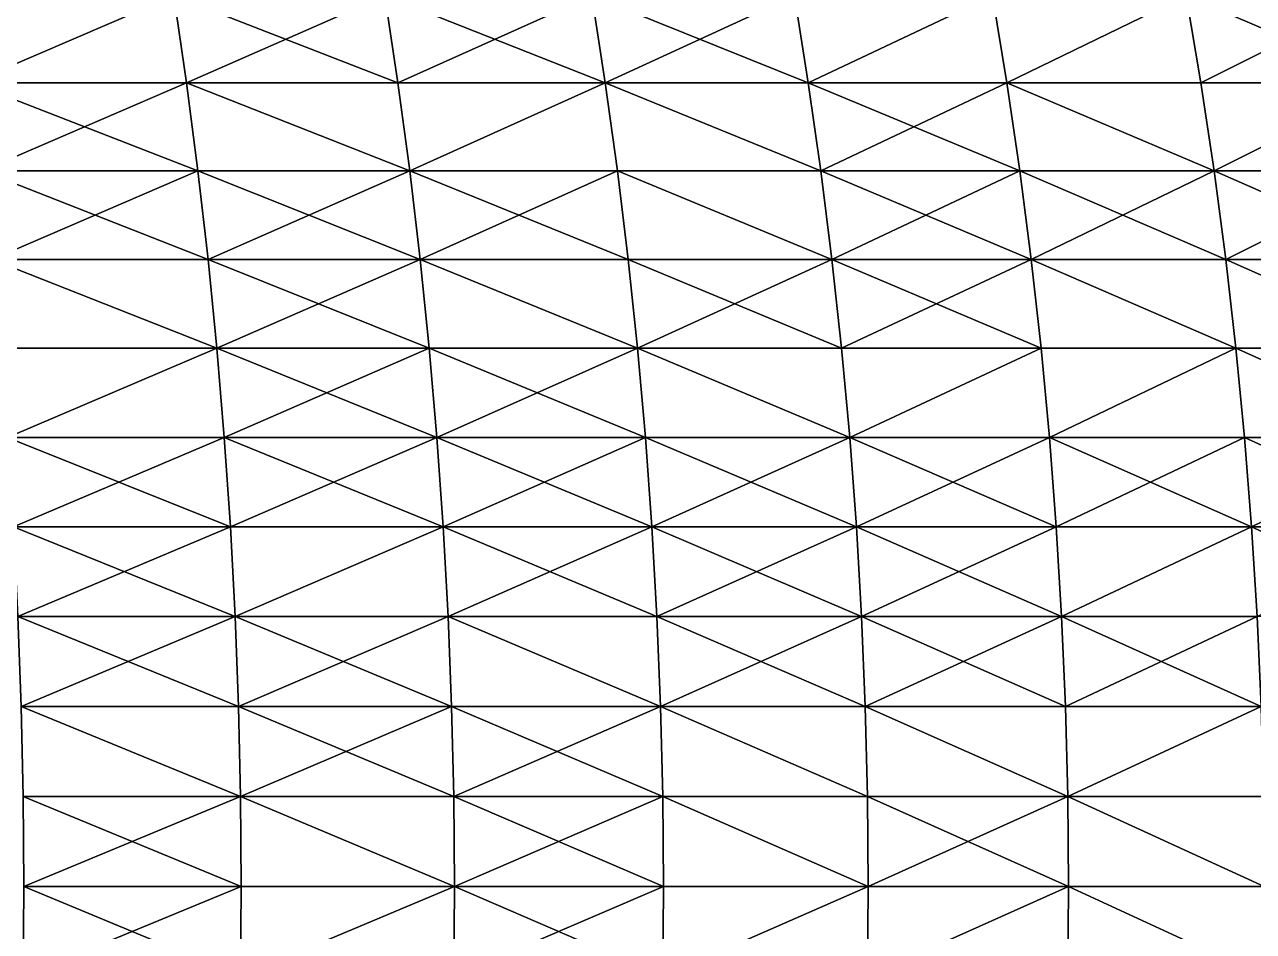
# Model space of a CAD drawing. Header units: millimetres. Extents: x -3250 to 6200, y -3250 to 3250.
# Drawn here: x 5201.1 to 5473.4, y -10 to 191 of the extents above; entities that cross this region are included whole.
import ezdxf

# ---------------------------------------------------------------- set-up
doc = ezdxf.new("R2010")
doc.units = ezdxf.units.MM
doc.header["$MEASUREMENT"] = 0
doc.layers.add('MESH_3D', color=2, linetype='CONTINUOUS')

msp = doc.modelspace()

# ---------------------------------------------------------------- linework, layer by layer
at = {"layer": 'MESH_3D'}
for points in [[(5186.54, 197.41, 871.43), (5234.19, 197.41, 906.6), (5189.28, 178.02, 867.63)], [(5234.19, 197.41, 25793.4), (5186.54, 197.41, 25828.57), (5189.28, 178.02, 25832.37)], [(5189.28, 178.02, 867.63), (5234.19, 197.41, 906.6), (5237.02, 178.02, 902.87)], [(5234.19, 197.41, 25793.4), (5189.28, 178.02, 25832.37), (5237.02, 178.02, 25797.13)], [(5234.19, 197.41, 906.6), (5283.87, 178.02, 939.29), (5237.02, 178.02, 902.87)], [(5234.19, 197.41, 906.6), (5280.95, 197.41, 942.95), (5283.87, 178.02, 939.29)], [(5280.95, 197.41, 25757.05), (5234.19, 197.41, 25793.4), (5237.02, 178.02, 25797.13)], [(5280.95, 197.41, 25757.05), (5237.02, 178.02, 25797.13), (5283.87, 178.02, 25760.71)], [(5280.95, 197.41, 942.95), (5326.79, 197.41, 980.44), (5329.8, 178.02, 976.86)], [(5280.95, 197.41, 942.95), (5329.8, 178.02, 976.86), (5283.87, 178.02, 939.29)], [(5326.79, 197.41, 25719.56), (5280.95, 197.41, 25757.05), (5283.87, 178.02, 25760.71)], [(5326.79, 197.41, 25719.56), (5283.87, 178.02, 25760.71), (5329.8, 178.02, 25723.14)], [(5326.79, 197.41, 980.44), (5374.77, 178.02, 1015.56), (5329.8, 178.02, 976.86)], [(5326.79, 197.41, 980.44), (5371.68, 197.41, 1019.07), (5374.77, 178.02, 1015.56)], [(5371.68, 197.41, 25680.93), (5326.79, 197.41, 25719.56), (5329.8, 178.02, 25723.14)], [(5371.68, 197.41, 25680.93), (5329.8, 178.02, 25723.14), (5374.77, 178.02, 25684.44)], [(5371.68, 197.41, 1019.07), (5415.59, 197.41, 1058.81), (5374.77, 178.02, 1015.56)], [(5415.59, 197.41, 25641.19), (5371.68, 197.41, 25680.93), (5374.77, 178.02, 25684.44)], [(5374.77, 178.02, 1015.56), (5415.59, 197.41, 1058.81), (5418.77, 178.02, 1055.38)], [(5415.59, 197.41, 25641.19), (5374.77, 178.02, 25684.44), (5418.77, 178.02, 25644.62)], [(5415.59, 197.41, 1058.81), (5458.5, 197.41, 1099.63), (5418.77, 178.02, 1055.38)], [(5458.5, 197.41, 25600.37), (5415.59, 197.41, 25641.19), (5418.77, 178.02, 25644.62)], [(5418.77, 178.02, 1055.38), (5458.5, 197.41, 1099.63), (5461.76, 178.02, 1096.28)], [(5458.5, 197.41, 25600.37), (5418.77, 178.02, 25644.62), (5461.76, 178.02, 25603.72)], [(5458.5, 197.41, 1099.63), (5500.37, 197.41, 1141.5), (5503.72, 178.02, 1138.24)], [(5458.5, 197.41, 1099.63), (5503.72, 178.02, 1138.24), (5461.76, 178.02, 1096.28)], [(5500.37, 197.41, 25558.5), (5458.5, 197.41, 25600.37), (5461.76, 178.02, 25603.72)], [(5500.37, 197.41, 25558.5), (5461.76, 178.02, 25603.72), (5503.72, 178.02, 25561.76)], [(5189.28, 178.02, 867.63), (5237.02, 178.02, 902.87), (5239.55, 158.52, 899.53)], [(5189.28, 178.02, 867.63), (5239.55, 158.52, 899.53), (5191.73, 158.52, 864.23)], [(5237.02, 178.02, 25797.13), (5189.28, 178.02, 25832.37), (5191.73, 158.52, 25835.77)], [(5237.02, 178.02, 25797.13), (5191.73, 158.52, 25835.77), (5239.55, 158.52, 25800.47)], [(5237.02, 178.02, 902.87), (5286.49, 158.52, 936.01), (5239.55, 158.52, 899.53)], [(5237.02, 178.02, 902.87), (5283.87, 178.02, 939.29), (5286.49, 158.52, 936.01)], [(5286.49, 158.52, 25763.99), (5237.02, 178.02, 25797.13), (5239.55, 158.52, 25800.47)], [(5283.87, 178.02, 25760.71), (5237.02, 178.02, 25797.13), (5286.49, 158.52, 25763.99)], [(5283.87, 178.02, 939.29), (5329.8, 178.02, 976.86), (5286.49, 158.52, 936.01)], [(5329.8, 178.02, 25723.14), (5283.87, 178.02, 25760.71), (5286.49, 158.52, 25763.99)], [(5286.49, 158.52, 936.01), (5329.8, 178.02, 976.86), (5332.49, 158.52, 973.64)], [(5329.8, 178.02, 25723.14), (5286.49, 158.52, 25763.99), (5332.49, 158.52, 25726.36)], [(5329.8, 178.02, 976.86), (5377.55, 158.52, 1012.42), (5332.49, 158.52, 973.64)], [(5329.8, 178.02, 976.86), (5374.77, 178.02, 1015.56), (5377.55, 158.52, 1012.42)], [(5377.55, 158.52, 25687.58), (5329.8, 178.02, 25723.14), (5332.49, 158.52, 25726.36)], [(5374.77, 178.02, 25684.44), (5329.8, 178.02, 25723.14), (5377.55, 158.52, 25687.58)], [(5374.77, 178.02, 1015.56), (5421.63, 158.52, 1052.3), (5377.55, 158.52, 1012.42)], [(5374.77, 178.02, 1015.56), (5418.77, 178.02, 1055.38), (5421.63, 158.52, 1052.3)], [(5418.77, 178.02, 25644.62), (5374.77, 178.02, 25684.44), (5377.55, 158.52, 25687.58)], [(5418.77, 178.02, 25644.62), (5377.55, 158.52, 25687.58), (5421.63, 158.52, 25647.7)], [(5418.77, 178.02, 1055.38), (5464.69, 158.52, 1093.27), (5421.63, 158.52, 1052.3)], [(5418.77, 178.02, 1055.38), (5461.76, 178.02, 1096.28), (5464.69, 158.52, 1093.27)], [(5464.69, 158.52, 25606.73), (5418.77, 178.02, 25644.62), (5421.63, 158.52, 25647.7)], [(5461.76, 178.02, 25603.72), (5418.77, 178.02, 25644.62), (5464.69, 158.52, 25606.73)], [(5461.76, 178.02, 1096.28), (5503.72, 178.02, 1138.24), (5464.69, 158.52, 1093.27)], [(5503.72, 178.02, 25561.76), (5461.76, 178.02, 25603.72), (5464.69, 158.52, 25606.73)], [(5464.69, 158.52, 1093.27), (5503.72, 178.02, 1138.24), (5506.73, 158.52, 1135.31)], [(5503.72, 178.02, 25561.76), (5464.69, 158.52, 25606.73), (5506.73, 158.52, 25564.69)], [(5191.73, 158.52, 864.23), (5239.55, 158.52, 899.53), (5193.89, 138.92, 861.22)], [(5241.79, 138.92, 25803.43), (5191.73, 158.52, 25835.77), (5193.89, 138.92, 25838.78)], [(5239.55, 158.52, 25800.47), (5191.73, 158.52, 25835.77), (5241.79, 138.92, 25803.43)], [(5193.89, 138.92, 861.22), (5239.55, 158.52, 899.53), (5241.79, 138.92, 896.57)], [(5239.55, 158.52, 899.53), (5288.8, 138.92, 933.11), (5241.79, 138.92, 896.57)], [(5239.55, 158.52, 899.53), (5286.49, 158.52, 936.01), (5288.8, 138.92, 933.11)], [(5286.49, 158.52, 25763.99), (5239.55, 158.52, 25800.47), (5241.79, 138.92, 25803.43)], [(5286.49, 158.52, 25763.99), (5241.79, 138.92, 25803.43), (5288.8, 138.92, 25766.89)], [(5286.49, 158.52, 936.01), (5332.49, 158.52, 973.64), (5334.88, 138.92, 970.8)], [(5286.49, 158.52, 936.01), (5334.88, 138.92, 970.8), (5288.8, 138.92, 933.11)], [(5332.49, 158.52, 25726.36), (5286.49, 158.52, 25763.99), (5288.8, 138.92, 25766.89)], [(5332.49, 158.52, 25726.36), (5288.8, 138.92, 25766.89), (5334.88, 138.92, 25729.2)], [(5332.49, 158.52, 973.64), (5377.55, 158.52, 1012.42), (5380, 138.92, 1009.64)], [(5332.49, 158.52, 973.64), (5380, 138.92, 1009.64), (5334.88, 138.92, 970.8)], [(5380, 138.92, 25690.36), (5332.49, 158.52, 25726.36), (5334.88, 138.92, 25729.2)], [(5377.55, 158.52, 25687.58), (5332.49, 158.52, 25726.36), (5380, 138.92, 25690.36)], [(5377.55, 158.52, 1012.42), (5424.15, 138.92, 1049.58), (5380, 138.92, 1009.64)], [(5377.55, 158.52, 1012.42), (5421.63, 158.52, 1052.3), (5424.15, 138.92, 1049.58)], [(5421.63, 158.52, 25647.7), (5377.55, 158.52, 25687.58), (5380, 138.92, 25690.36)], [(5421.63, 158.52, 25647.7), (5380, 138.92, 25690.36), (5424.15, 138.92, 25650.42)], [(5421.63, 158.52, 1052.3), (5464.69, 158.52, 1093.27), (5424.15, 138.92, 1049.58)], [(5467.28, 138.92, 25609.38), (5421.63, 158.52, 25647.7), (5424.15, 138.92, 25650.42)], [(5464.69, 158.52, 25606.73), (5421.63, 158.52, 25647.7), (5467.28, 138.92, 25609.38)], [(5424.15, 138.92, 1049.58), (5464.69, 158.52, 1093.27), (5467.28, 138.92, 1090.62)], [(5464.69, 158.52, 1093.27), (5509.38, 138.92, 1132.72), (5467.28, 138.92, 1090.62)], [(5464.69, 158.52, 1093.27), (5506.73, 158.52, 1135.31), (5509.38, 138.92, 1132.72)], [(5506.73, 158.52, 25564.69), (5464.69, 158.52, 25606.73), (5467.28, 138.92, 25609.38)], [(5506.73, 158.52, 25564.69), (5467.28, 138.92, 25609.38), (5509.38, 138.92, 25567.28)], [(5193.89, 138.92, 861.22), (5243.74, 119.23, 894), (5195.77, 119.23, 858.6)], [(5193.89, 138.92, 861.22), (5241.79, 138.92, 896.57), (5243.74, 119.23, 894)], [(5243.74, 119.23, 25806), (5193.89, 138.92, 25838.78), (5195.77, 119.23, 25841.4)], [(5241.79, 138.92, 25803.43), (5193.89, 138.92, 25838.78), (5243.74, 119.23, 25806)], [(5241.79, 138.92, 896.57), (5290.8, 119.23, 930.59), (5243.74, 119.23, 894)], [(5241.79, 138.92, 896.57), (5288.8, 138.92, 933.11), (5290.8, 119.23, 930.59)], [(5288.8, 138.92, 25766.89), (5241.79, 138.92, 25803.43), (5243.74, 119.23, 25806)], [(5288.8, 138.92, 25766.89), (5243.74, 119.23, 25806), (5290.8, 119.23, 25769.41)], [(5288.8, 138.92, 933.11), (5336.95, 119.23, 968.34), (5290.8, 119.23, 930.59)], [(5288.8, 138.92, 933.11), (5334.88, 138.92, 970.8), (5336.95, 119.23, 968.34)], [(5336.95, 119.23, 25731.66), (5288.8, 138.92, 25766.89), (5290.8, 119.23, 25769.41)], [(5334.88, 138.92, 25729.2), (5288.8, 138.92, 25766.89), (5336.95, 119.23, 25731.66)], [(5334.88, 138.92, 970.8), (5380, 138.92, 1009.64), (5382.13, 119.23, 1007.22)], [(5334.88, 138.92, 970.8), (5382.13, 119.23, 1007.22), (5336.95, 119.23, 968.34)], [(5380, 138.92, 25690.36), (5334.88, 138.92, 25729.2), (5336.95, 119.23, 25731.66)], [(5380, 138.92, 25690.36), (5336.95, 119.23, 25731.66), (5382.13, 119.23, 25692.78)], [(5380, 138.92, 1009.64), (5424.15, 138.92, 1049.58), (5426.34, 119.23, 1047.23)], [(5380, 138.92, 1009.64), (5426.34, 119.23, 1047.23), (5382.13, 119.23, 1007.22)], [(5424.15, 138.92, 25650.42), (5380, 138.92, 25690.36), (5382.13, 119.23, 25692.78)], [(5424.15, 138.92, 25650.42), (5382.13, 119.23, 25692.78), (5426.34, 119.23, 25652.77)], [(5424.15, 138.92, 1049.58), (5469.53, 119.23, 1088.32), (5426.34, 119.23, 1047.23)], [(5424.15, 138.92, 1049.58), (5467.28, 138.92, 1090.62), (5469.53, 119.23, 1088.32)], [(5469.53, 119.23, 25611.68), (5424.15, 138.92, 25650.42), (5426.34, 119.23, 25652.77)], [(5467.28, 138.92, 25609.38), (5424.15, 138.92, 25650.42), (5469.53, 119.23, 25611.68)], [(5467.28, 138.92, 1090.62), (5511.68, 119.23, 1130.47), (5469.53, 119.23, 1088.32)], [(5467.28, 138.92, 1090.62), (5509.38, 138.92, 1132.72), (5511.68, 119.23, 1130.47)], [(5511.68, 119.23, 25569.53), (5467.28, 138.92, 25609.38), (5469.53, 119.23, 25611.68)], [(5509.38, 138.92, 25567.28), (5467.28, 138.92, 25609.38), (5511.68, 119.23, 25569.53)], [(5195.77, 119.23, 858.6), (5243.74, 119.23, 894), (5197.36, 99.47, 856.39)], [(5243.74, 119.23, 25806), (5195.77, 119.23, 25841.4), (5197.36, 99.47, 25843.61)], [(5197.36, 99.47, 856.39), (5243.74, 119.23, 894), (5245.38, 99.47, 891.83)], [(5243.74, 119.23, 25806), (5197.36, 99.47, 25843.61), (5245.38, 99.47, 25808.17)], [(5243.74, 119.23, 894), (5292.5, 99.47, 928.46), (5245.38, 99.47, 891.83)], [(5243.74, 119.23, 894), (5290.8, 119.23, 930.59), (5292.5, 99.47, 928.46)], [(5290.8, 119.23, 25769.41), (5243.74, 119.23, 25806), (5245.38, 99.47, 25808.17)], [(5290.8, 119.23, 25769.41), (5245.38, 99.47, 25808.17), (5292.5, 99.47, 25771.54)], [(5290.8, 119.23, 930.59), (5338.7, 99.47, 966.25), (5292.5, 99.47, 928.46)], [(5290.8, 119.23, 930.59), (5336.95, 119.23, 968.34), (5338.7, 99.47, 966.25)], [(5336.95, 119.23, 25731.66), (5290.8, 119.23, 25769.41), (5292.5, 99.47, 25771.54)], [(5336.95, 119.23, 25731.66), (5292.5, 99.47, 25771.54), (5338.7, 99.47, 25733.75)], [(5336.95, 119.23, 968.34), (5382.13, 119.23, 1007.22), (5383.94, 99.47, 1005.18)], [(5336.95, 119.23, 968.34), (5383.94, 99.47, 1005.18), (5338.7, 99.47, 966.25)], [(5383.94, 99.47, 25694.82), (5336.95, 119.23, 25731.66), (5338.7, 99.47, 25733.75)], [(5382.13, 119.23, 25692.78), (5336.95, 119.23, 25731.66), (5383.94, 99.47, 25694.82)], [(5382.13, 119.23, 1007.22), (5426.34, 119.23, 1047.23), (5383.94, 99.47, 1005.18)], [(5426.34, 119.23, 25652.77), (5382.13, 119.23, 25692.78), (5383.94, 99.47, 25694.82)], [(5383.94, 99.47, 1005.18), (5426.34, 119.23, 1047.23), (5428.19, 99.47, 1045.23)], [(5426.34, 119.23, 25652.77), (5383.94, 99.47, 25694.82), (5428.19, 99.47, 25654.77)], [(5426.34, 119.23, 1047.23), (5469.53, 119.23, 1088.32), (5428.19, 99.47, 1045.23)], [(5469.53, 119.23, 25611.68), (5426.34, 119.23, 25652.77), (5428.19, 99.47, 25654.77)], [(5428.19, 99.47, 1045.23), (5469.53, 119.23, 1088.32), (5471.43, 99.47, 1086.36)], [(5469.53, 119.23, 25611.68), (5428.19, 99.47, 25654.77), (5471.43, 99.47, 25613.64)], [(5469.53, 119.23, 1088.32), (5511.68, 119.23, 1130.47), (5513.64, 99.47, 1128.57)], [(5469.53, 119.23, 1088.32), (5513.64, 99.47, 1128.57), (5471.43, 99.47, 1086.36)], [(5513.64, 99.47, 25571.43), (5469.53, 119.23, 25611.68), (5471.43, 99.47, 25613.64)], [(5511.68, 119.23, 25569.53), (5469.53, 119.23, 25611.68), (5513.64, 99.47, 25571.43)], [(5197.36, 99.47, 856.39), (5245.38, 99.47, 891.83), (5246.73, 79.65, 890.05)], [(5197.36, 99.47, 856.39), (5246.73, 79.65, 890.05), (5198.66, 79.65, 854.58)], [(5245.38, 99.47, 25808.17), (5197.36, 99.47, 25843.61), (5198.66, 79.65, 25845.42)], [(5245.38, 99.47, 25808.17), (5198.66, 79.65, 25845.42), (5246.73, 79.65, 25809.95)], [(5245.38, 99.47, 891.83), (5292.5, 99.47, 928.46), (5293.9, 79.65, 926.71)], [(5245.38, 99.47, 891.83), (5293.9, 79.65, 926.71), (5246.73, 79.65, 890.05)], [(5292.5, 99.47, 25771.54), (5245.38, 99.47, 25808.17), (5246.73, 79.65, 25809.95)], [(5292.5, 99.47, 25771.54), (5246.73, 79.65, 25809.95), (5293.9, 79.65, 25773.29)], [(5292.5, 99.47, 928.46), (5338.7, 99.47, 966.25), (5340.13, 79.65, 964.54)], [(5292.5, 99.47, 928.46), (5340.13, 79.65, 964.54), (5293.9, 79.65, 926.71)], [(5338.7, 99.47, 25733.75), (5292.5, 99.47, 25771.54), (5293.9, 79.65, 25773.29)], [(5338.7, 99.47, 25733.75), (5293.9, 79.65, 25773.29), (5340.13, 79.65, 25735.46)], [(5338.7, 99.47, 966.25), (5383.94, 99.47, 1005.18), (5385.42, 79.65, 1003.51)], [(5338.7, 99.47, 966.25), (5385.42, 79.65, 1003.51), (5340.13, 79.65, 964.54)], [(5383.94, 99.47, 25694.82), (5338.7, 99.47, 25733.75), (5340.13, 79.65, 25735.46)], [(5383.94, 99.47, 25694.82), (5340.13, 79.65, 25735.46), (5385.42, 79.65, 25696.49)], [(5383.94, 99.47, 1005.18), (5429.71, 79.65, 1043.59), (5385.42, 79.65, 1003.51)], [(5383.94, 99.47, 1005.18), (5428.19, 99.47, 1045.23), (5429.71, 79.65, 1043.59)], [(5428.19, 99.47, 25654.77), (5383.94, 99.47, 25694.82), (5385.42, 79.65, 25696.49)], [(5428.19, 99.47, 25654.77), (5385.42, 79.65, 25696.49), (5429.71, 79.65, 25656.41)], [(5428.19, 99.47, 1045.23), (5471.43, 99.47, 1086.36), (5472.99, 79.65, 1084.77)], [(5428.19, 99.47, 1045.23), (5472.99, 79.65, 1084.77), (5429.71, 79.65, 1043.59)], [(5471.43, 99.47, 25613.64), (5428.19, 99.47, 25654.77), (5429.71, 79.65, 25656.41)], [(5471.43, 99.47, 25613.64), (5429.71, 79.65, 25656.41), (5472.99, 79.65, 25615.23)], [(5471.43, 99.47, 1086.36), (5513.64, 99.47, 1128.57), (5515.23, 79.65, 1127.01)], [(5471.43, 99.47, 1086.36), (5515.23, 79.65, 1127.01), (5472.99, 79.65, 1084.77)], [(5513.64, 99.47, 25571.43), (5471.43, 99.47, 25613.64), (5472.99, 79.65, 25615.23)], [(5513.64, 99.47, 25571.43), (5472.99, 79.65, 25615.23), (5515.23, 79.65, 25572.99)], [(5198.66, 79.65, 854.58), (5247.78, 59.78, 888.67), (5199.68, 59.78, 853.17)], [(5198.66, 79.65, 854.58), (5246.73, 79.65, 890.05), (5247.78, 59.78, 888.67)], [(5246.73, 79.65, 25809.95), (5198.66, 79.65, 25845.42), (5199.68, 59.78, 25846.83)], [(5246.73, 79.65, 25809.95), (5199.68, 59.78, 25846.83), (5247.78, 59.78, 25811.33)], [(5246.73, 79.65, 890.05), (5293.9, 79.65, 926.71), (5247.78, 59.78, 888.67)], [(5293.9, 79.65, 25773.29), (5246.73, 79.65, 25809.95), (5247.78, 59.78, 25811.33)], [(5247.78, 59.78, 888.67), (5293.9, 79.65, 926.71), (5294.98, 59.78, 925.35)], [(5293.9, 79.65, 25773.29), (5247.78, 59.78, 25811.33), (5294.98, 59.78, 25774.65)], [(5293.9, 79.65, 926.71), (5340.13, 79.65, 964.54), (5341.25, 59.78, 963.21)], [(5293.9, 79.65, 926.71), (5341.25, 59.78, 963.21), (5294.98, 59.78, 925.35)], [(5340.13, 79.65, 25735.46), (5293.9, 79.65, 25773.29), (5294.98, 59.78, 25774.65)], [(5340.13, 79.65, 25735.46), (5294.98, 59.78, 25774.65), (5341.25, 59.78, 25736.79)], [(5340.13, 79.65, 964.54), (5386.57, 59.78, 1002.2), (5341.25, 59.78, 963.21)], [(5340.13, 79.65, 964.54), (5385.42, 79.65, 1003.51), (5386.57, 59.78, 1002.2)], [(5385.42, 79.65, 25696.49), (5340.13, 79.65, 25735.46), (5341.25, 59.78, 25736.79)], [(5385.42, 79.65, 25696.49), (5341.25, 59.78, 25736.79), (5386.57, 59.78, 25697.8)], [(5385.42, 79.65, 1003.51), (5429.71, 79.65, 1043.59), (5430.89, 59.78, 1042.32)], [(5385.42, 79.65, 1003.51), (5430.89, 59.78, 1042.32), (5386.57, 59.78, 1002.2)], [(5429.71, 79.65, 25656.41), (5385.42, 79.65, 25696.49), (5386.57, 59.78, 25697.8)], [(5429.71, 79.65, 25656.41), (5386.57, 59.78, 25697.8), (5430.89, 59.78, 25657.68)], [(5429.71, 79.65, 1043.59), (5472.99, 79.65, 1084.77), (5430.89, 59.78, 1042.32)], [(5472.99, 79.65, 25615.23), (5429.71, 79.65, 25656.41), (5430.89, 59.78, 25657.68)], [(5430.89, 59.78, 1042.32), (5472.99, 79.65, 1084.77), (5474.21, 59.78, 1083.52)], [(5472.99, 79.65, 25615.23), (5430.89, 59.78, 25657.68), (5474.21, 59.78, 25616.48)], [(5472.99, 79.65, 1084.77), (5516.48, 59.78, 1125.79), (5474.21, 59.78, 1083.52)], [(5472.99, 79.65, 1084.77), (5515.23, 79.65, 1127.01), (5516.48, 59.78, 1125.79)], [(5515.23, 79.65, 25572.99), (5472.99, 79.65, 25615.23), (5474.21, 59.78, 25616.48)], [(5199.68, 59.78, 853.17), (5248.53, 39.88, 887.67), (5200.4, 39.88, 852.16)], [(5199.68, 59.78, 853.17), (5247.78, 59.78, 888.67), (5248.53, 39.88, 887.67)], [(5247.78, 59.78, 25811.33), (5199.68, 59.78, 25846.83), (5200.4, 39.88, 25847.84)], [(5247.78, 59.78, 25811.33), (5200.4, 39.88, 25847.84), (5248.53, 39.88, 25812.33)], [(5247.78, 59.78, 888.67), (5295.76, 39.88, 924.38), (5248.53, 39.88, 887.67)], [(5247.78, 59.78, 888.67), (5294.98, 59.78, 925.35), (5295.76, 39.88, 924.38)], [(5294.98, 59.78, 25774.65), (5247.78, 59.78, 25811.33), (5248.53, 39.88, 25812.33)], [(5294.98, 59.78, 25774.65), (5248.53, 39.88, 25812.33), (5295.76, 39.88, 25775.62)], [(5294.98, 59.78, 925.35), (5342.05, 39.88, 962.26), (5295.76, 39.88, 924.38)], [(5294.98, 59.78, 925.35), (5341.25, 59.78, 963.21), (5342.05, 39.88, 962.26)], [(5342.05, 39.88, 25737.74), (5294.98, 59.78, 25774.65), (5295.76, 39.88, 25775.62)], [(5341.25, 59.78, 25736.79), (5294.98, 59.78, 25774.65), (5342.05, 39.88, 25737.74)], [(5341.25, 59.78, 963.21), (5387.39, 39.88, 1001.27), (5342.05, 39.88, 962.26)], [(5341.25, 59.78, 963.21), (5386.57, 59.78, 1002.2), (5387.39, 39.88, 1001.27)], [(5386.57, 59.78, 25697.8), (5341.25, 59.78, 25736.79), (5342.05, 39.88, 25737.74)], [(5386.57, 59.78, 25697.8), (5342.05, 39.88, 25737.74), (5387.39, 39.88, 25698.73)], [(5386.57, 59.78, 1002.2), (5431.74, 39.88, 1041.4), (5387.39, 39.88, 1001.27)], [(5386.57, 59.78, 1002.2), (5430.89, 59.78, 1042.32), (5431.74, 39.88, 1041.4)], [(5430.89, 59.78, 25657.68), (5386.57, 59.78, 25697.8), (5387.39, 39.88, 25698.73)], [(5430.89, 59.78, 25657.68), (5387.39, 39.88, 25698.73), (5431.74, 39.88, 25658.6)], [(5430.89, 59.78, 1042.32), (5474.21, 59.78, 1083.52), (5431.74, 39.88, 1041.4)], [(5475.07, 39.88, 25617.37), (5430.89, 59.78, 25657.68), (5431.74, 39.88, 25658.6)], [(5474.21, 59.78, 25616.48), (5430.89, 59.78, 25657.68), (5475.07, 39.88, 25617.37)], [(5431.74, 39.88, 1041.4), (5474.21, 59.78, 1083.52), (5475.07, 39.88, 1082.63)], [(5200.4, 39.88, 852.16), (5248.53, 39.88, 887.67), (5248.98, 19.94, 887.08)], [(5200.4, 39.88, 852.16), (5248.98, 19.94, 887.08), (5200.84, 19.94, 851.55)], [(5248.98, 19.94, 25812.92), (5200.4, 39.88, 25847.84), (5200.84, 19.94, 25848.45)], [(5248.53, 39.88, 25812.33), (5200.4, 39.88, 25847.84), (5248.98, 19.94, 25812.92)], [(5248.53, 39.88, 887.67), (5295.76, 39.88, 924.38), (5248.98, 19.94, 887.08)], [(5296.22, 19.94, 25776.2), (5248.53, 39.88, 25812.33), (5248.98, 19.94, 25812.92)], [(5295.76, 39.88, 25775.62), (5248.53, 39.88, 25812.33), (5296.22, 19.94, 25776.2)], [(5248.98, 19.94, 887.08), (5295.76, 39.88, 924.38), (5296.22, 19.94, 923.8)], [(5295.76, 39.88, 924.38), (5342.53, 19.94, 961.68), (5296.22, 19.94, 923.8)], [(5295.76, 39.88, 924.38), (5342.05, 39.88, 962.26), (5342.53, 19.94, 961.68)], [(5342.05, 39.88, 25737.74), (5295.76, 39.88, 25775.62), (5296.22, 19.94, 25776.2)], [(5342.05, 39.88, 25737.74), (5296.22, 19.94, 25776.2), (5342.53, 19.94, 25738.32)], [(5342.05, 39.88, 962.26), (5387.39, 39.88, 1001.27), (5387.88, 19.94, 1000.71)], [(5342.05, 39.88, 962.26), (5387.88, 19.94, 1000.71), (5342.53, 19.94, 961.68)], [(5387.88, 19.94, 25699.29), (5342.05, 39.88, 25737.74), (5342.53, 19.94, 25738.32)], [(5387.39, 39.88, 25698.73), (5342.05, 39.88, 25737.74), (5387.88, 19.94, 25699.29)], [(5387.39, 39.88, 1001.27), (5432.25, 19.94, 1040.86), (5387.88, 19.94, 1000.71)], [(5387.39, 39.88, 1001.27), (5431.74, 39.88, 1041.4), (5432.25, 19.94, 1040.86)], [(5432.25, 19.94, 25659.14), (5387.39, 39.88, 25698.73), (5387.88, 19.94, 25699.29)], [(5431.74, 39.88, 25658.6), (5387.39, 39.88, 25698.73), (5432.25, 19.94, 25659.14)], [(5431.74, 39.88, 1041.4), (5475.07, 39.88, 1082.63), (5432.25, 19.94, 1040.86)], [(5475.07, 39.88, 25617.37), (5431.74, 39.88, 25658.6), (5432.25, 19.94, 25659.14)], [(5432.25, 19.94, 1040.86), (5475.07, 39.88, 1082.63), (5475.59, 19.94, 1082.1)], [(5475.07, 39.88, 25617.37), (5432.25, 19.94, 25659.14), (5475.59, 19.94, 25617.9)], [(5200.84, 19.94, 851.55), (5248.98, 19.94, 887.08), (5249.13, 0, 886.88)], [(5200.84, 19.94, 851.55), (5249.13, 0, 886.88), (5200.98, 0, 851.35)], [(5248.98, 19.94, 25812.92), (5200.84, 19.94, 25848.45), (5200.98, 0, 25848.65)], [(5248.98, 19.94, 25812.92), (5200.98, 0, 25848.65), (5249.13, 0, 25813.12)], [(5248.98, 19.94, 887.08), (5296.38, 0, 923.6), (5249.13, 0, 886.88)], [(5248.98, 19.94, 887.08), (5296.22, 19.94, 923.8), (5296.38, 0, 923.6)], [(5296.38, 0, 25776.4), (5248.98, 19.94, 25812.92), (5249.13, 0, 25813.12)], [(5296.22, 19.94, 25776.2), (5248.98, 19.94, 25812.92), (5296.38, 0, 25776.4)], [(5296.22, 19.94, 923.8), (5342.69, 0, 961.49), (5296.38, 0, 923.6)], [(5296.22, 19.94, 923.8), (5342.53, 19.94, 961.68), (5342.69, 0, 961.49)], [(5342.53, 19.94, 25738.32), (5296.22, 19.94, 25776.2), (5296.38, 0, 25776.4)], [(5342.53, 19.94, 25738.32), (5296.38, 0, 25776.4), (5342.69, 0, 25738.51)], [(5342.53, 19.94, 961.68), (5388.05, 0, 1000.53), (5342.69, 0, 961.49)], [(5342.53, 19.94, 961.68), (5387.88, 19.94, 1000.71), (5388.05, 0, 1000.53)], [(5388.05, 0, 25699.47), (5342.53, 19.94, 25738.32), (5342.69, 0, 25738.51)], [(5387.88, 19.94, 25699.29), (5342.53, 19.94, 25738.32), (5388.05, 0, 25699.47)], [(5387.88, 19.94, 1000.71), (5432.41, 0, 1040.68), (5388.05, 0, 1000.53)], [(5387.88, 19.94, 1000.71), (5432.25, 19.94, 1040.86), (5432.41, 0, 1040.68)], [(5432.25, 19.94, 25659.14), (5387.88, 19.94, 25699.29), (5388.05, 0, 25699.47)], [(5432.25, 19.94, 25659.14), (5388.05, 0, 25699.47), (5432.41, 0, 25659.32)], [(5432.25, 19.94, 1040.86), (5475.77, 0, 1081.92), (5432.41, 0, 1040.68)], [(5432.25, 19.94, 1040.86), (5475.59, 19.94, 1082.1), (5475.77, 0, 1081.92)], [(5475.77, 0, 25618.08), (5432.25, 19.94, 25659.14), (5432.41, 0, 25659.32)], [(5475.59, 19.94, 25617.9), (5432.25, 19.94, 25659.14), (5475.77, 0, 25618.08)], [(5200.84, -19.94, 851.55), (5200.98, 0, 851.35), (5249.13, 0, 886.88)], [(5200.84, -19.94, 851.55), (5249.13, 0, 886.88), (5248.98, -19.94, 887.08)], [(5248.98, -19.94, 25812.92), (5200.98, 0, 25848.65), (5200.84, -19.94, 25848.45)], [(5249.13, 0, 25813.12), (5200.98, 0, 25848.65), (5248.98, -19.94, 25812.92)], [(5248.98, -19.94, 887.08), (5249.13, 0, 886.88), (5296.38, 0, 923.6)], [(5248.98, -19.94, 887.08), (5296.38, 0, 923.6), (5296.22, -19.94, 923.8)], [(5296.38, 0, 25776.4), (5248.98, -19.94, 25812.92), (5296.22, -19.94, 25776.2)], [(5296.38, 0, 25776.4), (5249.13, 0, 25813.12), (5248.98, -19.94, 25812.92)], [(5296.22, -19.94, 923.8), (5296.38, 0, 923.6), (5342.69, 0, 961.49)], [(5296.22, -19.94, 923.8), (5342.69, 0, 961.49), (5342.53, -19.94, 961.68)], [(5342.53, -19.94, 25738.32), (5296.38, 0, 25776.4), (5296.22, -19.94, 25776.2)], [(5342.69, 0, 25738.51), (5296.38, 0, 25776.4), (5342.53, -19.94, 25738.32)], [(5342.53, -19.94, 961.68), (5342.69, 0, 961.49), (5388.05, 0, 1000.53)], [(5342.53, -19.94, 961.68), (5388.05, 0, 1000.53), (5387.88, -19.94, 1000.71)], [(5388.05, 0, 25699.47), (5342.69, 0, 25738.51), (5342.53, -19.94, 25738.32)], [(5388.05, 0, 25699.47), (5342.53, -19.94, 25738.32), (5387.88, -19.94, 25699.29)], [(5387.88, -19.94, 1000.71), (5388.05, 0, 1000.53), (5432.41, 0, 1040.68)], [(5387.88, -19.94, 1000.71), (5432.41, 0, 1040.68), (5432.25, -19.94, 1040.86)], [(5432.41, 0, 25659.32), (5387.88, -19.94, 25699.29), (5432.25, -19.94, 25659.14)], [(5432.41, 0, 25659.32), (5388.05, 0, 25699.47), (5387.88, -19.94, 25699.29)], [(5432.25, -19.94, 1040.86), (5432.41, 0, 1040.68), (5475.59, -19.94, 1082.1)], [(5475.59, -19.94, 25617.9), (5432.41, 0, 25659.32), (5432.25, -19.94, 25659.14)], [(5475.59, -19.94, 1082.1), (5432.41, 0, 1040.68), (5475.77, 0, 1081.92)], [(5475.77, 0, 25618.08), (5432.41, 0, 25659.32), (5475.59, -19.94, 25617.9)]]:
    msp.add_3dface(points, dxfattribs=at)

doc.saveas('drawing.dxf')
